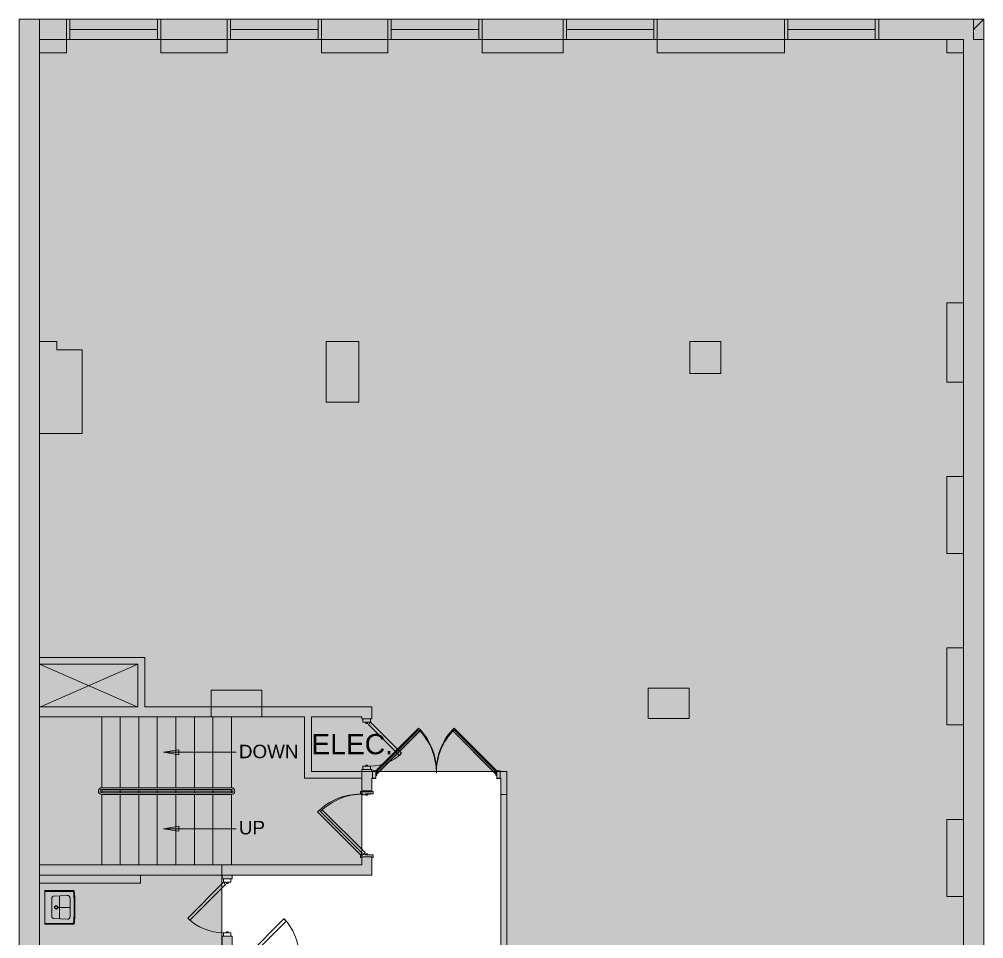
# Model space of a CAD drawing. Header units: inches. Extents: x 920 to 3279, y -557 to 1354.
# Drawn here: x 1743 to 2316, y 808 to 1354 of the extents above; entities that cross this region are included whole.
import ezdxf

# ---------------------------------------------------------------- set-up
doc = ezdxf.new("R2010")
doc.units = ezdxf.units.IN
doc.header["$MEASUREMENT"] = 0
for name, color, linetype, lineweight in [('1600 K ST 6th Floor-Clean-REVISED_dwg', 8, 'Continuous', 9), ('A-Anno-Bldg', 7, 'Continuous', 9), ('A-Cols-Bldg', 7, 'Continuous', 9), ('A-DETL', 90, 'Continuous', 9), ('A-DETL-GENF', 92, 'Continuous', 9), ('A-DOOR', 31, 'Continuous', 13), ('A-Door-Exst', 7, 'Continuous', 9), ('A-Glaz-Exst', 7, 'Continuous', 9), ('A-WALL', 113, 'Continuous', 13), ('A-Wall-Exst', 7, 'Continuous', 9), ('A-WALL-PATT', 111, 'Continuous', 13), ('I-WALL', 2, 'Continuous', 13), ('XAR$0$AFLEV', 7, 'Continuous', 9), ('XAR$0$AFLST', 7, 'Continuous', 9), ('XAR$0$AWA', 7, 'Continuous', 9), ('XAR$0$PFI', 7, 'Continuous', 9)]:
    doc.layers.add(name, color=color, linetype=linetype, lineweight=lineweight)
doc.styles.add('Swis721 Lt BT', font='swissl.ttf', dxfattribs={"height": 12})
doc.styles.add('Swis721 Lt BT_1', font='swissl.ttf', dxfattribs={"height": 8})

# ---------------------------------------------------------------- blocks, each defined once
blk = doc.blocks.new('Walls 1 - Walls 1-7029748-Level XX  CONSTRUCTION')
at = {"layer": 'A-WALL', "lineweight": 9}
h = blk.add_hatch(color=7, dxfattribs=at)
h.paths.add_polyline_path([(12, 372.3), (211.4, 372.3), (211.4, 422.55), (203.4, 422.55), (203.4, 415.17), (200.09, 415.17), (200.09, 411.67), (203.4, 411.67), (203.4, 378.3), (169.5, 378.3), (169.5, 411.67), (172.09, 411.67), (172.09, 415.17), (166, 415.17), (166, 378.3), (12, 378.3)], flags=0)
h.paths.add_polyline_path([(203.4, 462.55), (211.4, 462.55), (211.4, 472.3), (12, 472.3), (12, 466.3), (203.4, 466.3)], flags=0)
h.paths.add_polyline_path([(122, 520.87), (122, 537.12), (114.5, 537.12), (114.5, 642.5), (203, 642.5), (203, 650.5), (114.5, 650.5), (114.5, 754.28), (166, 754.28), (166, 771.47), (126.5, 771.47), (126.5, 793), (134.03, 793), (134.03, 799), (126.5, 799), (126.5, 809.22), (120.5, 809.22), (120.5, 771.47), (104, 771.47), (104, 754.28), (108.5, 754.28), (108.5, 660.11), (12, 660.11), (12, 656.22), (108.5, 656.22), (108.5, 632.62), (12, 632.62), (12, 628.62), (108.5, 628.62), (108.5, 537.12), (103.5, 537.12), (103.5, 520.87), (114.5, 520.87)], flags=0)
h.paths.add_polyline_path([(211, 612.5), (211, 680.5), (203, 642.5)], flags=0)
h.paths.add_polyline_path([(286.1, 902.85), (286.1, 903.1), (289.6, 907.1), (285.75, 907.1), (286.08, 903.1), (285.75, 903.1), (285.75, 902.85)], flags=0)
h.paths.add_polyline_path([(169.5, 903.1), (203.4, 903.1), (203.4, 907.1), (173.5, 907.1), (173.5, 939.5), (203.4, 939.5), (203.4, 938.21), (209.4, 938.21), (209.4, 945.5), (144, 945.5), (144, 939.5), (169.5, 939.5)], flags=0)
h.paths.add_polyline_path([(209.4, 907.1), (209.4, 908.21), (203.4, 908.21), (203.4, 907.1)], flags=0)
h.paths.add_polyline_path([(114, 939.5), (114, 945.5), (74.5, 945.5), (74.5, 974.75), (12, 974.75), (12, 970.75), (70.5, 970.75), (70.5, 945.5), (12, 945.5), (12, 939.5), (53.74, 939.5)], flags=0)
at = {"layer": 'A-WALL', "color": 8, "lineweight": 20}
for p, q in [((74.5, 974.75), (12, 974.75)), ((12, 974.75), (12, 970.75)), ((74.5, 945.5), (74.5, 974.75)), ((12, 970.75), (70.5, 970.75)), ((70.5, 970.75), (70.5, 945.5)), ((70.5, 945.5), (12, 945.5)), ((12, 945.5), (12, 939.5)), ((114, 945.5), (74.5, 945.5)), ((114, 939.5), (114, 945.5)), ((209.4, 945.5), (144, 945.5)), ((144, 945.5), (144, 939.5)), ((209.4, 938.21), (209.4, 945.5)), ((12, 939.5), (114, 939.5)), ((144, 939.5), (169.5, 939.5)), ((169.5, 939.5), (169.5, 903.1)), ((173.5, 907.1), (173.5, 939.5)), ((173.5, 939.5), (203.4, 939.5)), ((203.4, 939.5), (203.4, 938.21)), ((203.4, 938.21), (209.4, 938.21)), ((203.4, 907.1), (173.5, 907.1)), ((209.4, 908.21), (203.4, 908.21)), ((203.4, 908.21), (203.4, 907.1)), ((209.4, 907.1), (209.4, 908.21)), ((209.75, 907.1), (209.4, 907.1)), ((209.75, 903.1), (209.75, 907.1)), ((289.6, 907.1), (285.75, 907.1)), ((285.75, 907.1), (285.75, 902.85)), ((289.6, 893.44), (289.6, 907.1)), ((169.5, 903.1), (203.4, 903.1)), ((203.4, 903.1), (203.4, 895.6)), ((209.4, 895.6), (209.4, 903.1)), ((209.4, 903.1), (209.75, 903.1)), ((285.75, 902.85), (286.1, 902.85)), ((286.1, 902.85), (286.1, 893.44)), ((203.4, 895.6), (209.4, 895.6)), ((286.1, 893.44), (289.6, 893.44)), ((126.5, 809.22), (120.5, 809.22)), ((120.5, 809.22), (120.5, 771.47)), ((126.5, 799), (126.5, 809.22)), ((134.03, 799), (126.5, 799)), ((134.03, 793), (134.03, 799)), ((126.5, 771.47), (126.5, 793)), ((126.5, 793), (134.03, 793)), ((120.5, 771.47), (104, 771.47)), ((104, 771.47), (104, 754.28)), ((166, 771.47), (126.5, 771.47)), ((166, 754.28), (166, 771.47)), ((104, 754.28), (108.5, 754.28)), ((108.5, 754.28), (108.5, 660.11)), ((114.5, 650.5), (114.5, 754.28)), ((114.5, 754.28), (166, 754.28)), ((211, 680.5), (203, 680.5)), ((203, 680.5), (203, 650.5)), ((211, 612.5), (211, 680.5)), ((108.5, 660.11), (12, 660.11)), ((12, 660.11), (12, 656.22)), ((12, 656.22), (108.5, 656.22)), ((108.5, 656.22), (108.5, 632.62)), ((203, 650.5), (114.5, 650.5)), ((114.5, 537.12), (114.5, 642.5)), ((114.5, 642.5), (203, 642.5)), ((203, 642.5), (203, 612.5)), ((108.5, 632.62), (12, 632.62)), ((12, 632.62), (12, 628.62)), ((12, 628.62), (108.5, 628.62)), ((108.5, 628.62), (108.5, 537.12)), ((203, 612.5), (211, 612.5)), ((108.5, 537.12), (103.5, 537.12)), ((103.5, 537.12), (103.5, 520.87)), ((122, 537.12), (114.5, 537.12)), ((122, 520.87), (122, 537.12)), ((103.5, 520.87), (122, 520.87)), ((211.4, 472.3), (12, 472.3)), ((12, 472.3), (12, 466.3)), ((211.4, 462.55), (211.4, 472.3)), ((12, 466.3), (203.4, 466.3)), ((203.4, 466.3), (203.4, 462.55)), ((203.4, 462.55), (211.4, 462.55)), ((211.4, 422.55), (203.4, 422.55)), ((203.4, 422.55), (203.4, 415.17)), ((211.4, 395.82), (211.4, 422.55)), ((172.09, 415.17), (166, 415.17)), ((166, 415.17), (166, 378.3)), ((172.09, 411.67), (172.09, 415.17)), ((203.4, 415.17), (200.09, 415.17)), ((200.09, 415.17), (200.09, 411.67)), ((169.5, 378.3), (169.5, 411.67)), ((169.5, 411.67), (172.09, 411.67)), ((200.09, 411.67), (203.4, 411.67)), ((203.4, 411.67), (203.4, 395.5)), ((203.4, 395.5), (203.4, 378.3)), ((211.4, 372.3), (211.4, 395.82)), ((166, 378.3), (12, 378.3)), ((12, 378.3), (12, 372.3)), ((203.4, 378.3), (169.5, 378.3)), ((12, 372.3), (211.4, 372.3))]:
    blk.add_line(p, q, dxfattribs=at)
blk = doc.blocks.new('Door - Single - Solid Door-7036739-Level XX  CONSTRUCTION')
at = {"layer": 'A-DOOR'}
h = blk.add_hatch(color=250, dxfattribs=at)
h.paths.add_polyline_path([(-15.63, -3.66), (-14.13, -3.66), (-14.13, 0.84), (-13.63, 0.84), (-13.63, 2.34), (-14.13, 2.34), (-14.13, 3.84), (-15.63, 3.84), (-15.63, 3.09), (-15.26, 3.09), (-15.26, -2.91), (-15.63, -2.91)], flags=0)
h.paths.add_polyline_path([(21.62, 2.34), (21.62, 0.84), (22.12, 0.84), (22.12, -3.66), (23.62, -3.66), (23.61, -2.91), (23.24, -2.91), (23.24, 3.09), (23.62, 3.09), (23.61, 3.84), (22.12, 3.84), (22.12, 2.34)], flags=0)
at = {"layer": 'A-DOOR', "color": 8, "lineweight": 20}
for p, q in [((-14.01, 3.84), (11.45, 29.29)), ((11.45, 29.29), (12.42, 28.32)), ((12.42, 28.32), (-13.03, 2.87)), ((-15.63, 3.84), (-15.63, 3.09)), ((-14.13, 3.84), (-15.63, 3.84)), ((-14.13, 2.34), (-14.13, 3.84)), ((-13.63, 2.34), (-14.13, 2.34)), ((-14.13, -3.66), (-14.13, 0.84)), ((-14.13, 0.84), (-13.63, 0.84)), ((-13.03, 2.87), (-14.01, 3.84)), ((-13.63, 0.84), (-13.63, 2.34)), ((22.12, 2.34), (21.62, 2.34)), ((21.62, 2.34), (21.62, 0.84)), ((21.62, 0.84), (22.12, 0.84)), ((23.62, 3.84), (22.12, 3.84)), ((22.12, 3.84), (22.12, 2.34)), ((22.12, 0.84), (22.12, -3.66)), ((23.62, 3.09), (23.62, 3.84)), ((-15.63, -2.91), (-15.63, -3.66)), ((-15.63, -3.66), (-14.13, -3.66)), ((22.12, -3.66), (23.62, -3.66)), ((23.62, -3.66), (23.62, -2.91))]:
    blk.add_line(p, q, dxfattribs=at)
at = {"layer": 'A-DOOR', "lineweight": 9}
blk.add_arc((-14.01, 3.84), 36, 359.5, 45, dxfattribs=at)
blk = doc.blocks.new('Door - Glass Double - Full Rail - Long Pull-7433895-Level XX  CONSTRUCTION')
at = {"layer": 'A-DOOR', "color": 8, "lineweight": 20}
for p, q in [((-36, 1.26), (-10.54, 26.72)), ((-9.84, 26.01), (-35.29, 0.56)), ((-10.54, 26.72), (-9.84, 26.01)), ((10.54, 26.72), (9.84, 26.01)), ((9.84, 26.01), (35.29, 0.56)), ((36, 1.26), (10.54, 26.72)), ((-35.29, 0.56), (-36, 1.26)), ((35.29, 0.56), (36, 1.26))]:
    blk.add_line(p, q, dxfattribs=at)
at = {"layer": 'A-DOOR', "lineweight": 9}
for centre, start, end in [((-36, 1.26), 359.5, 45), ((36, 1.26), 135, 180.5)]:
    blk.add_arc(centre, 36, start, end, dxfattribs=at)
blk = doc.blocks.new('1600 K ST 6th Floor-Clean-REVISED_dwg-7023626-Level XX  CONSTRUCTION')
at = {"lineweight": 9}
for points in [[(94.68, 916.94), (85.68, 918.44), (94.68, 919.94), (94.68, 917.46)], [(94.68, 871.5), (85.68, 873), (94.68, 874.5)]]:
    blk.add_hatch(color=256, dxfattribs=at).paths.add_polyline_path(points, flags=0)
h = blk.add_hatch(color=256, dxfattribs=at)
h.paths.add_polyline_path([(140.3, 537), (203, 537), (203, 537.12), (128, 537.12), (128, 537), (128.31, 537)], flags=0)
h.paths.add_polyline_path([(120.5, 843.22), (126.5, 843.22), (126.5, 845.5), (120.5, 845.5), (120.5, 845.03)], flags=0)
at = {"layer": 'A-Cols-Bldg'}
h = blk.add_hatch(color=256, dxfattribs=at)
h.paths.add_polyline_path([(560.9, 832.75), (560.9, 878.5), (550.9, 878.5), (550.9, 832.75)], flags=0)
h.paths.add_polyline_path([(560.9, 934.62), (560.9, 980.37), (550.9, 980.37), (550.9, 934.62)], flags=0)
h.paths.add_polyline_path([(398, 938.5), (398, 956.5), (373.5, 956.5), (373.5, 938.5)], flags=0)
h.paths.add_polyline_path([(144, 939.5), (144, 955.33), (114, 955.33), (114, 939.5), (120.4, 939.5)], flags=0)
h.paths.add_polyline_path([(550.9, 1036.5), (560.9, 1036.5), (560.9, 1082.25), (550.9, 1082.25), (550.9, 1052.26)], flags=0)
h.paths.add_polyline_path([(28, 1107.62), (37.25, 1107.62), (37.25, 1157.37), (22.25, 1157.37), (22.25, 1162.37), (12, 1162.37), (12, 1107.62), (22.25, 1107.62)], flags=0)
h.paths.add_polyline_path([(201.75, 1126.37), (201.75, 1162.37), (182.25, 1162.37), (182.25, 1126.37)], flags=0)
h.paths.add_polyline_path([(560.9, 1138.25), (560.9, 1185.37), (550.9, 1185.37), (550.9, 1138.25)], flags=0)
h.paths.add_polyline_path([(398.25, 1143.25), (416.75, 1143.25), (416.75, 1162.37), (398.25, 1162.37)], flags=0)
h.paths.add_polyline_path([(454.5, 1333.62), (454.5, 1341.62), (379, 1341.62), (379, 1333.62)], flags=0)
h.paths.add_polyline_path([(289.6, 1333.62), (323, 1333.62), (323, 1341.62), (275, 1341.62), (275, 1333.62)], flags=0)
h.paths.add_polyline_path([(84, 1333.62), (123.5, 1333.62), (123.5, 1341.62), (84, 1341.62)], flags=0)
h.paths.add_polyline_path([(182.25, 1333.62), (219, 1333.62), (219, 1341.62), (179.5, 1341.62), (179.5, 1333.62)], flags=0)
h.paths.add_polyline_path([(12, 1333.62), (28, 1333.62), (28, 1341.62), (12, 1341.62), (12, 1335.12)], flags=0)
h.paths.add_polyline_path([(556.9, 1333.62), (560.9, 1333.62), (560.9, 1341.62), (550.9, 1341.62), (550.9, 1333.62)], flags=0)
at = {"lineweight": 9}
for p, q in [((85.68, 918.44), (94.68, 919.94)), ((85.68, 918.44), (128.84, 918.44)), ((94.68, 916.94), (85.68, 918.44)), ((94.68, 919.94), (94.68, 917.46)), ((94.68, 917.46), (94.68, 916.94)), ((85.68, 873), (94.68, 874.5)), ((85.68, 873), (128.84, 873)), ((94.68, 871.5), (85.68, 873)), ((94.68, 874.5), (94.68, 871.5))]:
    blk.add_line(p, q, dxfattribs=at)
at = {"layer": 'A-Cols-Bldg'}
for p, q in [((550.9, 1341.62), (550.9, 1333.62)), ((550.9, 1333.62), (560.9, 1333.62)), ((550.9, 1185.37), (560.9, 1185.37)), ((550.9, 1082.25), (560.9, 1082.25)), ((550.9, 980.37), (560.9, 980.37)), ((114, 939.5), (144, 939.5)), ((550.9, 878.5), (560.9, 878.5))]:
    blk.add_line(p, q, dxfattribs=at)
at = {"layer": 'A-Cols-Bldg', "flags": 128}
for points in [[(28, 1341.62), (28, 1333.62), (12, 1333.62)], [(84, 1341.62), (84, 1333.62), (123.5, 1333.62), (123.5, 1341.62)], [(179.5, 1341.62), (179.5, 1333.62), (219, 1333.62), (219, 1341.62)], [(275, 1341.62), (275, 1333.62), (323, 1333.62), (323, 1341.62)], [(379, 1341.62), (379, 1333.62), (454.5, 1333.62), (454.5, 1341.62)], [(560.9, 1138.25), (550.9, 1138.25), (550.9, 1185.37)], [(22.25, 1157.37), (22.25, 1162.37), (12, 1162.37)], [(12, 1107.62), (37.25, 1107.62), (37.25, 1157.37), (22.25, 1157.37)], [(560.9, 1036.5), (550.9, 1036.5), (550.9, 1082.25)], [(560.9, 934.62), (550.9, 934.62), (550.9, 980.37)], [(144, 945.5), (144, 955.33), (114, 955.33), (114, 945.5)], [(560.9, 832.75), (550.9, 832.75), (550.9, 878.5)]]:
    blk.add_lwpolyline(points, dxfattribs=at)
for points in [[(182.25, 1162.37), (182.25, 1126.37), (201.75, 1126.37), (201.75, 1162.37)], [(416.75, 1143.25), (398.25, 1143.25), (398.25, 1162.37), (416.75, 1162.37)], [(373.5, 956.5), (398, 956.5), (398, 938.5), (373.5, 938.5), (373.5, 956.5), (373.5, 938.5)]]:
    blk.add_lwpolyline(points, close=True, dxfattribs=at)
at = {"layer": 'A-Door-Exst'}
for p, q in [((204.15, 936.21), (204.15, 938.21)), ((204.15, 910.21), (204.15, 908.21)), ((211.75, 903.1), (211.75, 902.85)), ((283.75, 902.85), (285.75, 902.85)), ((208.65, 893.6), (208.65, 893.72)), ((205.65, 893.6), (208.65, 893.6)), ((203.4, 858.35), (204.15, 857.6)), ((205.65, 857.6), (208.65, 857.6)), ((208.65, 857.6), (208.65, 857.47)), ((125.75, 811.22), (125.75, 809.22))]:
    blk.add_line(p, q, dxfattribs=at)
at = {"layer": 'A-Door-Exst', "flags": 128}
for points in [[(208.65, 938.21), (208.65, 936.21), (204.15, 936.21)], [(208.65, 908.21), (208.65, 910.21), (204.15, 910.21)], [(209.75, 907.1), (209.75, 907.35), (211.75, 907.35), (211.75, 907.1)], [(211.77, 904.6), (212.37, 904.6), (212.37, 905.6), (211.77, 905.6)], [(285.75, 907.1), (285.75, 907.35), (283.75, 907.35), (283.75, 902.85)], [(211.75, 902.85), (209.75, 902.85), (209.75, 903.1)], [(204.52, 857.97), (205.39, 858.84), (179.93, 884.29), (178.92, 883.28)], [(121.25, 809.22), (121.25, 811.22), (125.75, 811.22)]]:
    blk.add_lwpolyline(points, dxfattribs=at)
for points in [[(205.9, 936.21), (205.9, 935.58), (206.9, 935.58), (206.9, 936.21)], [(208.65, 936.21), (207.41, 934.97), (225.8, 916.59), (227.03, 917.82)], [(211.75, 907.35), (212.99, 906.11), (238.44, 931.57), (237.21, 932.81)], [(283.75, 907.35), (282.51, 906.11), (257.06, 931.57), (258.29, 932.81)], [(205.9, 910.21), (205.9, 910.83), (206.9, 910.83), (206.9, 910.21)], [(283.75, 904.6), (283.12, 904.6), (283.12, 905.6), (283.75, 905.6)], [(206.9, 893.6), (206.9, 892.97), (205.9, 892.97), (205.9, 893.6)], [(206.9, 857.6), (206.9, 858.22), (205.9, 858.22), (205.9, 857.6)], [(125.75, 841.22), (125.75, 843.22), (121.25, 843.22), (121.25, 841.22)], [(121.25, 841.22), (122.49, 839.99), (101.27, 818.77), (100.04, 820.01)], [(124, 841.22), (124, 840.6), (123, 840.6), (123, 841.22)], [(136.03, 798.25), (137.27, 797.01), (158.48, 818.23), (157.24, 819.46)], [(124, 811.22), (124, 811.85), (123, 811.85), (123, 811.22)]]:
    blk.add_lwpolyline(points, close=True, dxfattribs=at)
at = {"layer": 'A-Door-Exst'}
for centre, radius, start, end in [((211.75, 907.35), 36, 360, 45), ((283.75, 907.35), 36, 135, 180), ((208.65, 936.21), 26, 270, 315), ((204.15, 857.6), 36, 90, 134.4983), ((121.25, 841.22), 30, 225, 270), ((136.03, 798.25), 30, 360, 45)]:
    blk.add_arc(centre, radius, start, end, dxfattribs=at)
at = {"layer": 'A-Glaz-Exst'}
for p, q in [((30, 1353.62), (28, 1353.62)), ((84, 1353.62), (28, 1353.62)), ((82, 1353.62), (84, 1353.62)), ((125.5, 1353.62), (123.5, 1353.62)), ((179.5, 1353.62), (123.5, 1353.62)), ((177.5, 1353.62), (179.5, 1353.62)), ((221, 1353.62), (219, 1353.62)), ((275, 1353.62), (219, 1353.62)), ((273, 1353.62), (275, 1353.62)), ((325, 1353.62), (323, 1353.62)), ((379, 1353.62), (323, 1353.62)), ((377, 1353.62), (379, 1353.62)), ((456.5, 1353.62), (454.5, 1353.62)), ((510.5, 1353.62), (454.5, 1353.62)), ((508.5, 1353.62), (510.5, 1353.62)), ((84, 1341.62), (28, 1341.62)), ((179.5, 1341.62), (123.5, 1341.62)), ((275, 1341.62), (219, 1341.62)), ((379, 1341.62), (323, 1341.62)), ((510.5, 1341.62), (454.5, 1341.62))]:
    blk.add_line(p, q, dxfattribs=at)
at = {"layer": 'A-Glaz-Exst', "flags": 128}
for points in [[(28, 1341.62), (30, 1341.62), (30, 1353.62)], [(84, 1341.62), (82, 1341.62), (82, 1353.62)], [(123.5, 1341.62), (125.5, 1341.62), (125.5, 1353.62)], [(179.5, 1341.62), (177.5, 1341.62), (177.5, 1353.62)], [(219, 1341.62), (221, 1341.62), (221, 1353.62)], [(275, 1341.62), (273, 1341.62), (273, 1353.62)], [(323, 1341.62), (325, 1341.62), (325, 1353.62)], [(379, 1341.62), (377, 1341.62), (377, 1353.62)], [(454.5, 1341.62), (456.5, 1341.62), (456.5, 1353.62)], [(510.5, 1341.62), (508.5, 1341.62), (508.5, 1353.62)], [(82, 1347.63), (82, 1347.62), (30, 1347.62)], [(30, 1347.62), (82, 1347.62), (82, 1347.63), (30, 1347.63)], [(125.5, 1347.62), (125.5, 1347.63), (177.5, 1347.63), (177.5, 1347.62), (125.5, 1347.62), (125.5, 1347.63), (177.5, 1347.63), (177.5, 1347.62)], [(221, 1347.62), (221, 1347.63), (273, 1347.63), (273, 1347.62), (221, 1347.62), (221, 1347.63), (273, 1347.63), (273, 1347.62)], [(325, 1347.62), (325, 1347.63), (377, 1347.63), (377, 1347.62), (325, 1347.62), (325, 1347.63), (377, 1347.63), (377, 1347.62)], [(456.5, 1347.62), (456.5, 1347.63), (508.5, 1347.63), (508.5, 1347.62), (456.5, 1347.62), (456.5, 1347.63), (508.5, 1347.63), (508.5, 1347.62)]]:
    blk.add_lwpolyline(points, dxfattribs=at)
at = {"layer": 'A-Wall-Exst'}
for p, q in [((144, 945.5), (114, 945.5)), ((114, 939.5), (144, 939.5))]:
    blk.add_line(p, q, dxfattribs=at)
at = {"layer": 'A-Wall-Exst', "flags": 128}
for points in [[(572.9, 1341.62), (572.9, 1353.62), (566.9, 1353.62)], [(120.5, 845.5), (120.5, 843.22), (126.5, 843.22), (126.5, 845.5)]]:
    blk.add_lwpolyline(points, dxfattribs=at)
at = {"layer": 'A-WALL-PATT', "color": 7, "lineweight": 9, "flags": 128}
blk.add_lwpolyline([(566.9, 1347.62), (572.9, 1353.62)], close=True, dxfattribs=at)
blk.add_lwpolyline([(126.5, 843.22), (123.5, 843.22), (120.5, 843.22)], dxfattribs=at)
at = {"layer": 'XAR$0$AFLEV'}
for p, q in [((12, 970.75), (69.93, 945.5)), ((12.57, 945.5), (70.5, 970.75))]:
    blk.add_line(p, q, dxfattribs=at)
at = {"layer": 'XAR$0$AFLST'}
for p, q in [((59.99, 939.25), (59.99, 897.37)), ((70.99, 939.25), (70.99, 897.37)), ((81.99, 939.25), (81.99, 897.37)), ((92.99, 939.25), (92.99, 897.37)), ((103.99, 939.25), (103.99, 897.37)), ((114.99, 939.25), (114.99, 897.37)), ((48.99, 895.37), (125.99, 895.37)), ((59.99, 896.37), (59.99, 894.37)), ((70.99, 896.37), (70.99, 894.37)), ((81.99, 896.37), (81.99, 894.37)), ((92.99, 896.37), (92.99, 894.37)), ((103.99, 896.37), (103.99, 894.37)), ((114.99, 896.37), (114.99, 894.37)), ((59.99, 893.37), (59.99, 851.5)), ((70.99, 893.37), (70.99, 851.5)), ((81.99, 893.37), (81.99, 851.5)), ((92.99, 893.37), (92.99, 851.5)), ((103.99, 893.37), (103.99, 851.5)), ((114.99, 893.37), (114.99, 851.5))]:
    blk.add_line(p, q, dxfattribs=at)
at = {"layer": 'XAR$0$AFLST', "flags": 128}
for points in [[(48.99, 939.25), (48.99, 897.37), (125.99, 897.37), (125.99, 939.5)], [(48.99, 851.5), (48.99, 893.37), (125.99, 893.37), (125.99, 851.5)]]:
    blk.add_lwpolyline(points, dxfattribs=at)
blk.add_lwpolyline([(125.99, 894.37), (48.99, 894.37), (48.99, 896.37), (125.99, 896.37)], close=True, dxfattribs=at)
at = {"layer": 'XAR$0$AFLST'}
for centre, radius, start, end in [((48.99, 895.37), 2, 90, 270), ((48.99, 895.37), 1, 90, 270), ((125.99, 895.37), 2, 270, 90), ((125.99, 895.37), 1, 270, 90)]:
    blk.add_arc(centre, radius, start, end, dxfattribs=at)
at = {"layer": 'XAR$0$AWA', "flags": 128}
blk.add_lwpolyline([(12, 840.72), (72, 840.72), (72, 845.5)], dxfattribs=at)
at = {"layer": 'XAR$0$PFI'}
for p, q in [((31.72, 835.84), (15.13, 835.84)), ((19.38, 820.75), (19.38, 831.92)), ((28.54, 833.37), (20.32, 832.92)), ((23.9, 835.84), (23.9, 836.34)), ((23.9, 819.56), (23.9, 833.12)), ((30.13, 820.8), (30.13, 831.88)), ((32.51, 836.21), (32.05, 835.71)), ((22.88, 826.34), (30.13, 826.34)), ((32.59, 826.34), (32.59, 829.36)), ((28.54, 819.3), (20.32, 819.76)), ((23.9, 816.34), (23.9, 816.84)), ((32.51, 816.47), (32.05, 816.97))]:
    blk.add_line(p, q, dxfattribs=at)
at = {"layer": 'XAR$0$PFI', "flags": 128}
for points in [[(31.72, 816.84), (15.13, 816.84), (15.13, 835.84), (15.13, 836.34), (32.17, 836.34)], [(32.58, 823.32), (32.58, 826.34), (33.13, 826.34)], [(33.07, 823.15), (33.08, 826.34), (33.07, 829.52)], [(32.17, 816.34), (15.13, 816.34), (15.13, 816.84)]]:
    blk.add_lwpolyline(points, dxfattribs=at)
at = {"layer": 'XAR$0$PFI'}
for centre, radius, start, end in [((20.53, 831.92), 1.15, 165.5301, 180), ((20.02, 832.05), 0.631, 145.9309, 165.5297), ((20.78, 831.54), 1.54, 136.59, 145.9312), ((20.78, 831.54), 1.54, 127.2488, 136.59), ((20.23, 832.26), 0.631, 107.6497, 127.2485), ((20.38, 831.77), 1.15, 93.18, 107.6499), ((28.64, 831.6), 1.77, 81.5323, 93.1799), ((28.77, 832.51), 0.86, 64.7819, 81.5323), ((27.69, 830.2), 3.41, 58.2375, 64.7819), ((28.92, 832.18), 1.08, 46.5898, 58.2374), ((28.92, 832.18), 1.08, 34.9424, 46.59), ((27.01, 830.85), 3.41, 28.3981, 34.9424), ((29.25, 832.06), 0.86, 11.6475, 28.3979), ((28.35, 831.88), 1.77, 359.9999, 11.6475), ((31.72, 835.26), 0.578, 75.8672, 90.0001), ((31.78, 835.52), 0.312, 56.5938, 75.8668), ((31.52, 835.12), 0.781, 47.6012, 56.5939), ((31.52, 835.12), 0.781, 38.609, 47.6017), ((31.89, 835.42), 0.312, 19.3356, 38.6086), ((32.17, 835.76), 0.578, 75.9109, 90), ((31.64, 835.33), 0.578, 5.2026, 19.3356), ((-97.63, 823.56), 130.38, 3.4685, 5.2027), ((32.24, 836.02), 0.312, 56.68, 75.9106), ((31.98, 835.62), 0.783, 47.7325, 56.6803), ((31.98, 835.62), 0.783, 38.785, 47.7328), ((-4.08, 829.23), 36.66, 0.1978, 3.4685), ((32.35, 835.92), 0.312, 19.5539, 38.7846), ((32.09, 835.83), 0.578, 5.4652, 19.5543), ((-97.64, 823.42), 130.9, 3.6433, 5.465), ((-3.95, 829.38), 37.02, 0.2176, 3.6434), ((21.88, 826.34), 1, 170.0001, 180.0001), ((21.88, 826.34), 1, 179.9999, 189.9999), ((21.88, 826.34), 1, 160, 170.0001), ((21.88, 826.34), 1, 189.9999, 200), ((21.88, 826.34), 1, 149.9998, 159.9998), ((21.88, 826.34), 1, 200.0002, 210.0002), ((21.88, 826.34), 1, 140.0001, 150.0001), ((21.88, 826.34), 1, 209.9999, 219.9999), ((21.88, 826.34), 1, 130, 140), ((21.88, 826.34), 1, 220, 230), ((21.88, 826.34), 0.75, 170.0001, 180.0001), ((21.88, 826.34), 0.75, 179.9999, 189.9999), ((21.88, 826.34), 0.75, 159.9997, 169.9997), ((21.88, 826.34), 0.75, 190.0003, 200.0003), ((21.88, 826.34), 0.75, 150.0002, 160.0002), ((21.88, 826.34), 0.75, 199.9998, 209.9998), ((21.88, 826.34), 1, 119.9999, 129.9999), ((21.88, 826.34), 0.75, 140, 150), ((21.88, 826.34), 0.75, 210, 220), ((21.88, 826.34), 1, 230.0001, 240.0001), ((21.88, 826.34), 0.75, 130, 140), ((21.88, 826.34), 0.75, 220, 230), ((21.88, 826.34), 1, 110.0002, 120.0002), ((21.88, 826.34), 1, 239.9998, 249.9998), ((21.88, 826.34), 0.75, 120, 130), ((21.88, 826.34), 0.75, 230, 240), ((21.88, 826.34), 0.75, 109.9998, 119.9998), ((21.88, 826.34), 0.75, 240.0002, 250.0002), ((21.88, 826.34), 1, 99.9999, 110), ((21.88, 826.34), 1, 250, 260.0001), ((21.88, 826.34), 0.75, 100.0003, 110.0003), ((21.88, 826.34), 0.75, 249.9997, 259.9997), ((21.88, 826.34), 1, 89.9999, 99.9999), ((21.88, 826.34), 1, 260.0001, 270.0001), ((21.88, 826.34), 0.75, 89.9999, 99.9999), ((21.88, 826.34), 0.75, 260.0001, 270.0001), ((21.88, 826.34), 1, 80.0001, 90.0001), ((21.88, 826.34), 0.75, 80.0001, 90.0001), ((21.88, 826.34), 0.75, 269.9999, 279.9999), ((21.88, 826.34), 1, 269.9999, 279.9999), ((21.88, 826.34), 0.75, 69.9997, 79.9997), ((21.88, 826.34), 0.75, 280.0003, 290.0003), ((21.88, 826.34), 1, 70, 80.0001), ((21.88, 826.34), 1, 279.9999, 290), ((21.88, 826.34), 0.75, 60.0002, 70.0002), ((21.88, 826.34), 0.75, 289.9998, 299.9998), ((21.88, 826.34), 1, 59.9998, 69.9998), ((21.88, 826.34), 1, 290.0002, 300.0002), ((21.88, 826.34), 0.75, 50, 60), ((21.88, 826.34), 0.75, 300, 310), ((21.88, 826.34), 0.75, 40, 50), ((21.88, 826.34), 0.75, 310, 320), ((21.88, 826.34), 1, 50.0001, 60.0001), ((21.88, 826.34), 1, 299.9999, 309.9999), ((21.88, 826.34), 0.75, 30, 40), ((21.88, 826.34), 0.75, 320, 330), ((21.88, 826.34), 1, 40, 50), ((21.88, 826.34), 1, 310, 320), ((21.88, 826.34), 0.75, 19.9998, 29.9998), ((21.88, 826.34), 0.75, 330.0002, 340.0002), ((21.88, 826.34), 0.75, 10.0003, 20.0003), ((21.88, 826.34), 0.75, 339.9997, 349.9997), ((21.88, 826.34), 0.75, 359.9999, 9.9999), ((21.88, 826.34), 0.75, 350.0001, 0.0001), ((21.88, 826.34), 1, 29.9999, 39.9999), ((21.88, 826.34), 1, 320.0001, 330.0001), ((21.88, 826.34), 1, 20.0002, 30.0002), ((21.88, 826.34), 1, 329.9998, 339.9998), ((21.88, 826.34), 1, 9.9999, 20), ((21.88, 826.34), 1, 340, 350.0001), ((21.88, 826.34), 1, 359.9999, 9.9999), ((21.88, 826.34), 1, 350.0001, 0.0001), ((20.53, 820.75), 1.15, 180, 194.4699), ((20.02, 820.62), 0.631, 194.4703, 214.0691), ((20.78, 821.13), 1.54, 214.0688, 223.41), ((20.78, 821.13), 1.54, 223.41, 232.7512), ((20.23, 820.41), 0.631, 232.7515, 252.3503), ((20.38, 820.91), 1.15, 252.3501, 266.82), ((28.64, 821.07), 1.77, 266.8201, 278.4677), ((28.77, 820.17), 0.86, 278.4677, 295.2181), ((27.69, 822.47), 3.41, 295.2181, 301.7625), ((28.92, 820.49), 1.08, 301.7626, 313.4102), ((28.92, 820.49), 1.08, 313.41, 325.0576), ((27.01, 821.82), 3.41, 325.0576, 331.6019), ((29.25, 820.61), 0.86, 331.6021, 348.3525), ((28.35, 820.8), 1.77, 348.3525, 0.0001), ((-97.63, 829.11), 130.38, 354.7973, 356.5315), ((-4.08, 823.44), 36.66, 356.5315, 359.8022), ((-97.64, 829.26), 130.9, 354.535, 356.3567), ((-3.95, 823.29), 37.02, 356.3566, 359.7824), ((31.72, 817.41), 0.578, 269.9999, 284.1328), ((31.78, 817.16), 0.312, 284.1332, 303.4062), ((31.52, 817.55), 0.781, 303.4061, 312.3988), ((31.52, 817.55), 0.781, 312.3983, 321.391), ((31.89, 817.26), 0.312, 321.3914, 340.6644), ((32.17, 816.91), 0.578, 270, 284.0891), ((31.64, 817.34), 0.578, 340.6644, 354.7974), ((32.24, 816.66), 0.312, 284.0894, 303.32), ((31.98, 817.05), 0.783, 303.3197, 312.2675), ((31.98, 817.05), 0.783, 312.2672, 321.215), ((32.35, 816.75), 0.312, 321.2154, 340.4461), ((32.09, 816.84), 0.578, 340.4457, 354.5348)]:
    blk.add_arc(centre, radius, start, end, dxfattribs=at)
at = {"lineweight": 9, "char_height": 8, "attachment_point": 1, "line_spacing_factor": 1.005062, "style": 'Swis721 Lt BT_1'}
for s, insert, width in [('DOWN', (130.46, 922.9), 40.3192), ('UP', (130.46, 877.67), 17.4244)]:
    blk.add_mtext(s, dxfattribs=dict(at, insert=insert, width=width))
at = {"layer": 'A-Anno-Bldg', "insert": (197.74, 929.24), "char_height": 12, "width": 54.0985, "attachment_point": 2, "line_spacing_factor": 1.005062, "style": 'Swis721 Lt BT'}
blk.add_mtext('ELEC.', dxfattribs=at)

msp = doc.modelspace()

# ---------------------------------------------------------------- hatches: boundary and pattern name
at = {"layer": 'A-DETL-GENF'}
h = msp.add_hatch(color=9, dxfattribs=at)
h.paths.add_polyline_path([(1971.61, 72), (1971.61, 94), (1994.01, 94), (1994.01, 278), (1950.01, 278.03), (1950.01, 330.67), (1949.26, 330.67), (1949.26, 332.17), (1950.76, 332.17), (1950.76, 332.67), (1952.26, 332.67), (1952.26, 332.17), (1954.01, 332.17), (1954.01, 368.42), (1952.26, 368.42), (1952.26, 367.92), (1950.76, 367.92), (1950.76, 368.42), (1949.26, 368.42), (1949.26, 369.92), (1950.01, 369.92), (1950.01, 372.3), (1792.61, 372.3), (1792.61, 288.8), (1754.61, 288.8), (1754.61, 94), (1801.61, 94), (1801.61, 72), (1857.61, 72), (1857.61, 94), (1915.61, 94), (1915.61, 72), (1969.46, 72)], flags=0)
h.paths.add_polyline_path([(1742.61, 72), (1754.61, 72), (1754.61, 78), (1742.61, 78), (1742.61, 76.47)], flags=0)
h.paths.add_polyline_path([(1905.23, 265.35), (1867.98, 265.35), (1867.98, 284.85), (1905.23, 284.85), (1905.23, 267.07)], flags=0)
h.paths.add_polyline_path([(1754.61, 292.3), (1789.11, 292.3), (1789.11, 372.3), (1754.61, 372.3), (1754.61, 326.8)], flags=0)
h.paths.add_polyline_path([(1835.96, 378.3), (1908.61, 378.3), (1908.61, 415.17), (1914.7, 415.17), (1914.7, 411.67), (1912.11, 411.67), (1912.11, 378.3), (1946.01, 378.3), (1946.01, 411.67), (1942.7, 411.67), (1942.7, 415.17), (1946.01, 415.17), (1946.01, 422.55), (1954.01, 422.55), (1954.01, 462.55), (1946.01, 462.55), (1946.01, 466.3), (1754.61, 466.3), (1754.61, 378.3), (1826.58, 378.3)], flags=0)
h.paths.add_polyline_path([(1842.64, 472.3), (1864.61, 472.3), (1864.61, 473.89), (1863.86, 473.89), (1863.86, 475.39), (1864.61, 475.39), (1864.61, 505.64), (1863.86, 505.64), (1863.86, 507.14), (1864.61, 507.14), (1864.58, 520.87), (1846.11, 520.87), (1846.11, 537.12), (1851.11, 537.12), (1851.11, 628.62), (1754.61, 628.62), (1754.61, 472.3), (1808.9, 472.3)], flags=0)
h.paths.add_polyline_path([(1863.01, 537.12), (1945.61, 537.12), (1945.61, 570.5), (1953.61, 570.5), (1953.61, 612.5), (1945.61, 612.5), (1945.61, 642.5), (1857.11, 642.5), (1857.11, 537.12)], flags=0)
h.paths.add_polyline_path([(1835.45, 632.62), (1851.11, 632.62), (1851.11, 656.22), (1754.61, 656.22), (1754.61, 632.62), (1796.34, 632.62)], flags=0)
h.paths.add_polyline_path([(1857.11, 650.5), (1945.61, 650.5), (1945.61, 680.5), (1953.61, 680.5), (1953.61, 722.5), (1945.61, 722.5), (1945.61, 754.28), (1857.11, 754.28), (1857.11, 656.22)], flags=0)
h.paths.add_polyline_path([(1840, 660.11), (1851.11, 660.11), (1851.11, 754.28), (1846.61, 754.28), (1846.61, 771.47), (1863.11, 771.47), (1863.11, 799), (1863.01, 799), (1863.01, 845.5), (1754.61, 845.5), (1754.61, 660.11), (1796.34, 660.11)], flags=0)
h.paths.add_polyline_path([(2078.77, 676.82), (2195.61, 676.82), (2195.61, 757.69), (2290.51, 757.69), (2290.51, 769.75), (2303.51, 769.75), (2303.51, 832.75), (2293.51, 832.75), (2293.51, 878.5), (2303.51, 878.5), (2303.51, 934.62), (2293.51, 934.62), (2293.51, 980.37), (2303.51, 980.37), (2303.51, 1036.5), (2293.51, 1036.5), (2293.51, 1082.25), (2303.51, 1082.25), (2303.51, 1138.25), (2293.51, 1138.25), (2293.51, 1185.37), (2303.51, 1185.37), (2303.51, 1333.62), (2293.51, 1333.62), (2293.51, 1341.62), (2253.11, 1341.62), (2253.11, 1353.62), (2197.11, 1353.62), (2197.11, 1333.62), (2121.61, 1333.62), (2121.61, 1353.62), (2065.61, 1353.62), (2065.61, 1333.62), (2017.61, 1333.62), (2017.61, 1353.62), (1961.61, 1353.62), (1961.61, 1333.62), (1922.11, 1333.62), (1922.11, 1353.62), (1866.11, 1353.62), (1866.11, 1333.62), (1826.61, 1333.62), (1826.61, 1353.62), (1770.61, 1353.62), (1770.61, 1333.62), (1754.61, 1333.62), (1754.61, 1162.37), (1764.86, 1162.37), (1764.86, 1157.37), (1779.86, 1157.37), (1779.86, 1107.62), (1754.61, 1107.62), (1754.61, 974.75), (1817.11, 974.75), (1817.11, 945.5), (1856.61, 945.5), (1856.61, 955.33), (1886.61, 955.33), (1886.61, 945.5), (1952.01, 945.5), (1952.01, 938.21), (1946.01, 938.21), (1946.01, 939.5), (1916.11, 939.5), (1916.11, 907.1), (1946.01, 907.1), (1946.01, 908.21), (1952.01, 908.21), (1952.01, 907.1), (2032.21, 907.1), (2032.21, 762.52), (2111.61, 762.52), (2111.61, 770.52), (2137.61, 770.52), (2137.61, 721.42), (2073.71, 721.42), (2073.71, 676.82), (2077.86, 676.82)], flags=0)
h.paths.add_polyline_path([(2076.07, 725.42), (2134.11, 725.42), (2134.11, 759.02), (2073.71, 759.02), (2073.71, 725.42)], flags=0)
h.paths.add_polyline_path([(1945.61, 760.28), (1945.61, 793), (1910.63, 793), (1910.63, 799), (1876.63, 799), (1876.63, 793), (1869.11, 793), (1869.11, 771.47), (1908.61, 771.47), (1908.61, 760.28), (1944.09, 760.28)], flags=0)
h.paths.add_polyline_path([(1919.8, 851.5), (1946.01, 851.5), (1946.01, 855.97), (1945.26, 855.97), (1945.26, 857.47), (1946.01, 857.47), (1946.01, 893.72), (1945.26, 893.72), (1945.26, 895.22), (1946.01, 895.22), (1946.01, 903.1), (1912.11, 903.1), (1912.11, 939.5), (1754.61, 939.5), (1754.61, 851.5), (1882.9, 851.5)], flags=0)
h.paths.add_polyline_path([(2140.61, 938.5), (2116.11, 938.5), (2116.11, 956.5), (2140.61, 956.5)], flags=0)
h.paths.add_polyline_path([(1754.61, 945.5), (1813.11, 945.5), (1813.11, 970.75), (1754.61, 970.75)], flags=0)
h.paths.add_polyline_path([(1944.36, 1126.37), (1924.86, 1126.37), (1924.86, 1162.37), (1944.36, 1162.37)], flags=0)
h.paths.add_polyline_path([(2159.36, 1143.25), (2140.86, 1143.25), (2140.86, 1162.37), (2159.36, 1162.37)], flags=0)
h.paths.add_polyline_path([(2315.51, 1341.62), (2315.51, 1353.62), (2309.51, 1353.62), (2309.51, 1341.62)], flags=0)
h.paths.add_polyline_path([(1742.61, 1341.62), (1754.61, 1341.62), (1754.61, 1353.62), (1742.61, 1353.62)], flags=0)
at = {"layer": 'A-WALL-PATT', "lineweight": 9}
for points in [[(1770.61, 1341.62), (1770.61, 1353.62), (1754.61, 1353.62), (1754.61, 1341.62)], [(1866.11, 1341.62), (1866.11, 1353.62), (1826.61, 1353.62), (1826.61, 1341.62)], [(1961.61, 1341.62), (1961.61, 1353.62), (1922.11, 1353.62), (1922.11, 1341.62)], [(2065.61, 1341.62), (2065.61, 1353.62), (2017.61, 1353.62), (2017.61, 1341.62)], [(2197.11, 1341.62), (2197.11, 1353.62), (2121.61, 1353.62), (2121.61, 1341.62)], [(2303.51, 1341.62), (2309.51, 1341.62), (2309.51, 1353.62), (2253.11, 1353.62), (2253.11, 1341.62)], [(1742.61, 78), (1754.61, 78), (1754.61, 1341.62), (1742.61, 1341.62), (1742.61, 110.03)], [(2315.51, 710.5), (2315.51, 1341.62), (2303.51, 1341.62), (2303.51, 710.5)], [(2028.71, 759.02), (2032.21, 759.02), (2032.21, 907.1), (2028.71, 903.1), (2028.71, 762.52)], [(1882.9, 845.5), (1946.01, 845.5), (1946.01, 851.5), (1754.61, 851.5), (1754.61, 845.5), (1796.34, 845.5)]]:
    msp.add_hatch(color=7, dxfattribs=at).paths.add_polyline_path(points, flags=0)
h = msp.add_hatch(color=7, dxfattribs=at)
h.paths.add_polyline_path([(2028.68, 903.1), (2028.36, 907.1), (2026.38, 907.1), (2026.38, 903.1), (2028.61, 903.1)], flags=0)
h.paths.add_polyline_path([(1954.38, 903.1), (1954.38, 907.1), (1946.01, 907.1), (1946.01, 903.1), (1952.01, 903.1)], flags=0)
h = msp.add_hatch(color=7, dxfattribs=at)
h.paths.add_polyline_path([(1952.01, 845.5), (1952.01, 856.35), (1946.01, 856.35), (1946.01, 845.5), (1946.23, 845.5)], flags=0)
h.paths.add_polyline_path([(1946.23, 894.85), (1952.01, 894.85), (1952.01, 903.1), (1946.01, 903.1), (1946.01, 894.85)], flags=0)

# ---------------------------------------------------------------- linework, layer by layer
at = {"layer": 'A-DETL'}
for p, q in [((1742.61, 1353.62), (1742.61, 72)), ((2315.51, 1353.62), (1742.61, 1353.62)), ((2315.51, 757.69), (2315.51, 1353.62)), ((1946.01, 851.5), (1946.01, 907.1)), ((1946.01, 907.1), (2032.21, 907.1)), ((2032.21, 907.1), (2032.21, 762.52)), ((1863.01, 799), (1863.01, 851.5)), ((1863.01, 851.5), (1946.01, 851.5))]:
    msp.add_line(p, q, dxfattribs=at)
at = {"layer": 'A-WALL'}
msp.add_line((1742.61, 1353.62), (1742.61, 1341.62), dxfattribs=at)
at = {"layer": 'A-WALL', "color": 55}
for p, q in [((1770.61, 1353.62), (1742.61, 1353.62)), ((1754.61, 1341.62), (1770.61, 1341.62))]:
    msp.add_line(p, q, dxfattribs=at)
at = {"layer": 'A-WALL', "color": 8, "lineweight": 20}
for p, q in [((1754.61, 84), (1754.61, 1353.62)), ((1770.61, 1341.62), (1770.61, 1353.62)), ((1866.11, 1353.62), (1826.61, 1353.62)), ((1826.61, 1353.62), (1826.61, 1341.62)), ((1866.11, 1341.62), (1866.11, 1353.62)), ((1961.61, 1353.62), (1922.11, 1353.62)), ((1922.11, 1353.62), (1922.11, 1341.62)), ((1961.61, 1341.62), (1961.61, 1353.62)), ((2065.61, 1353.62), (2017.61, 1353.62)), ((2017.61, 1353.62), (2017.61, 1341.62)), ((2065.61, 1341.62), (2065.61, 1353.62)), ((2197.11, 1353.62), (2121.61, 1353.62)), ((2121.61, 1353.62), (2121.61, 1341.62)), ((2197.11, 1341.62), (2197.11, 1353.62)), ((2309.51, 1353.62), (2253.11, 1353.62)), ((2253.11, 1353.62), (2253.11, 1341.62)), ((2309.51, 1341.62), (2309.51, 1353.62)), ((1742.61, 1341.62), (1742.61, 78)), ((1826.61, 1341.62), (1866.11, 1341.62)), ((1922.11, 1341.62), (1961.61, 1341.62)), ((2017.61, 1341.62), (2065.61, 1341.62)), ((2121.61, 1341.62), (2197.11, 1341.62)), ((2253.11, 1341.62), (2303.51, 1341.62)), ((2303.51, 1341.62), (2303.51, 710.5)), ((2315.51, 1341.62), (2309.51, 1341.62)), ((2315.51, 710.5), (2315.51, 1341.62))]:
    msp.add_line(p, q, dxfattribs=at)
at = {"layer": 'I-WALL', "color": 8, "lineweight": 20}
for p, q in [((1946.01, 907.1), (1946.01, 894.85)), ((1954.38, 907.1), (1946.01, 907.1)), ((1954.38, 903.1), (1954.38, 907.1)), ((2032.21, 907.1), (2026.38, 907.1)), ((2026.38, 907.1), (2026.38, 903.1)), ((2032.21, 762.52), (2032.21, 907.1)), ((1952.01, 894.85), (1952.01, 903.1)), ((1952.01, 903.1), (1954.38, 903.1)), ((2026.38, 903.1), (2028.71, 903.1)), ((2028.71, 903.1), (2028.71, 759.02)), ((1946.01, 894.85), (1952.01, 894.85)), ((1946.01, 856.35), (1946.01, 851.5)), ((1952.01, 856.35), (1946.01, 856.35)), ((1952.01, 845.5), (1952.01, 856.35)), ((1946.01, 851.5), (1754.61, 851.5)), ((1754.61, 845.5), (1952.01, 845.5))]:
    msp.add_line(p, q, dxfattribs=at)

# ---------------------------------------------------------------- block references
at = {"layer": '1600 K ST 6th Floor-Clean-REVISED_dwg', "color": 7}
msp.add_blockref('1600 K ST 6th Floor-Clean-REVISED_dwg-7023626-Level XX  CONSTRUCTION', (1742.61, 0), dxfattribs=at)
at = {"layer": 'A-DOOR'}
msp.add_blockref('Door - Glass Double - Full Rail - Long Pull-7433895-Level XX  CONSTRUCTION', (1990.38, 905.1), dxfattribs=at)
at = {"layer": 'A-DOOR', "rotation": 89.99999999999991}
msp.add_blockref('Door - Single - Solid Door-7036739-Level XX  CONSTRUCTION', (1949.09, 871.61), dxfattribs=at)
at = {"layer": 'A-WALL', "lineweight": 9}
msp.add_blockref('Walls 1 - Walls 1-7029748-Level XX  CONSTRUCTION', (1742.61, 0), dxfattribs=at)

doc.saveas('drawing.dxf')
